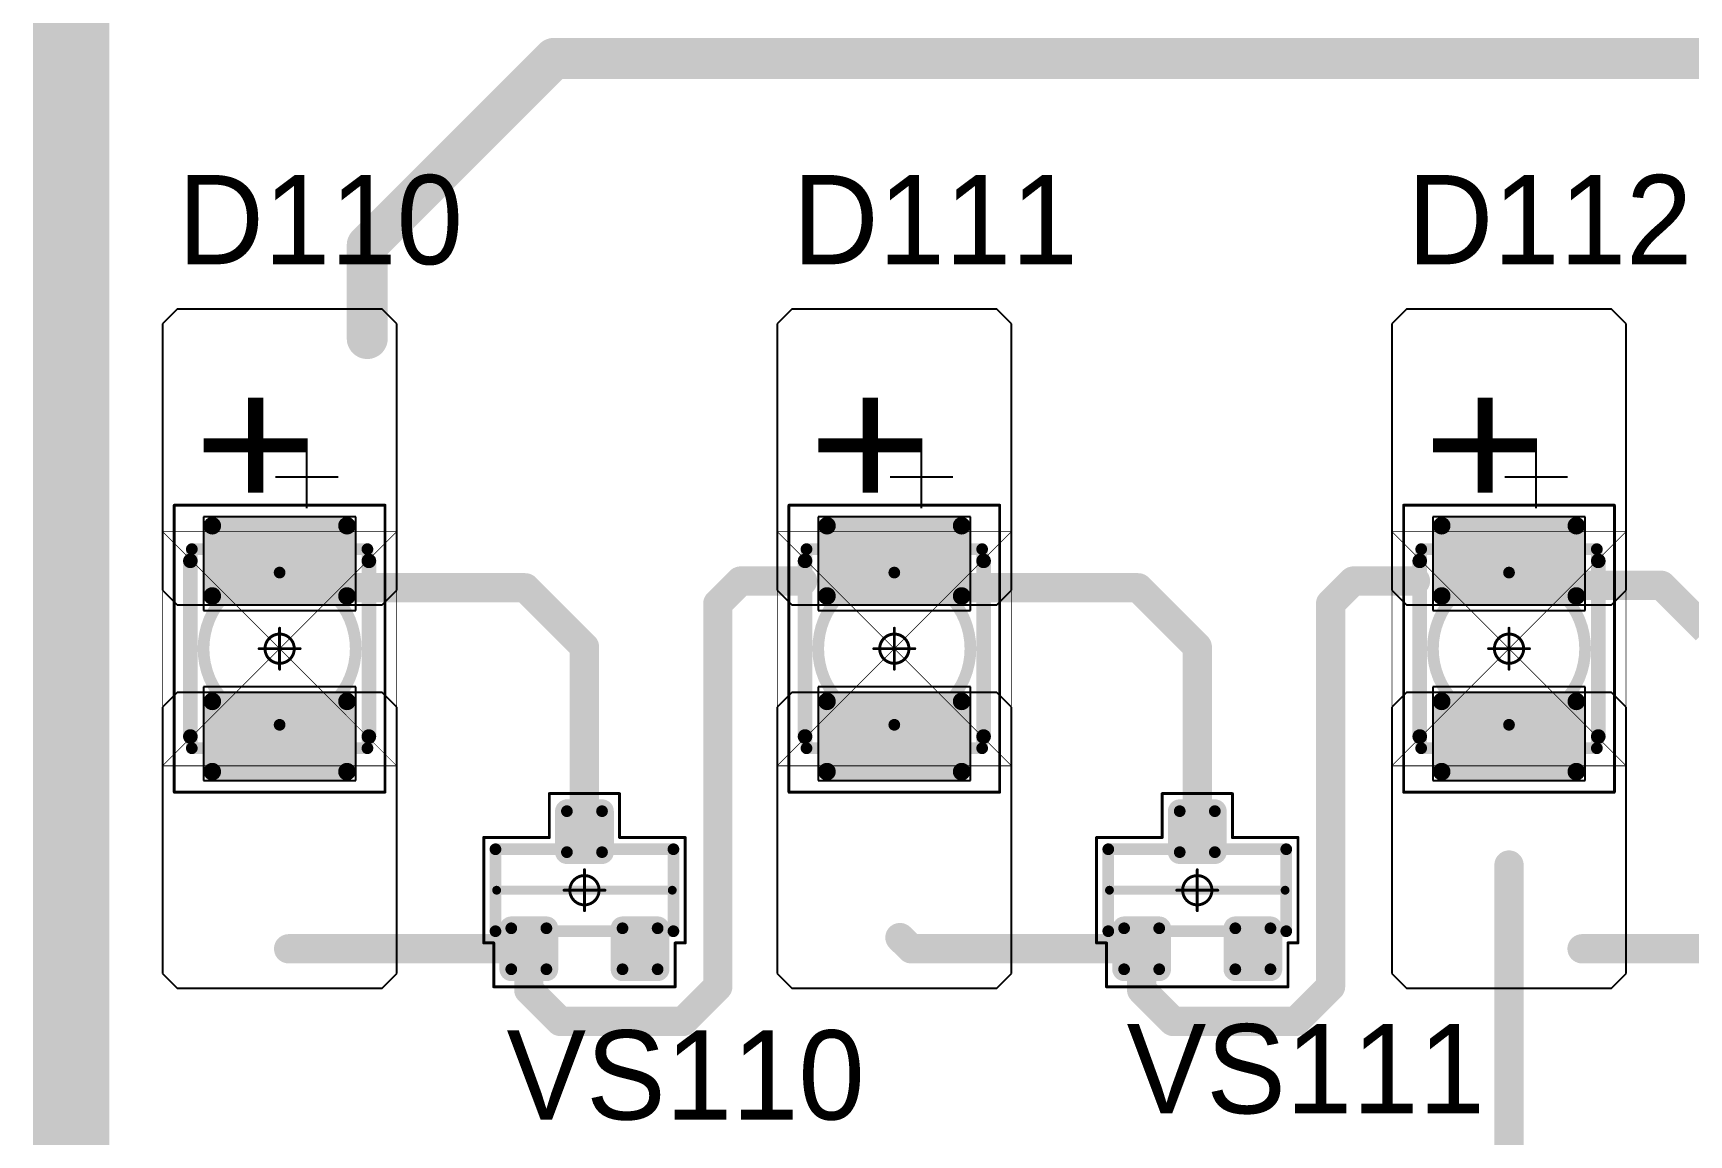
# Model space of a CAD drawing. Header units: millimetres. Extents: x 0 to 1769, y 431 to 1001.
# Drawn here: x 1583.73 to 1612.01, y 522.72 to 541.54 of the extents above; entities that cross this region are included whole.
import ezdxf

# ---------------------------------------------------------------- set-up
doc = ezdxf.new("R2010")
doc.units = ezdxf.units.MM
for name, color, linetype in [('Mechanical13', 56, 'Continuous'), ('Mechanical15', 56, 'Continuous'), ('Mechanical9', 56, 'Continuous'), ('TopLayer', 1, 'Continuous'), ('TopOverlay', 2, 'Continuous'), ('TopPaste', 8, 'Continuous'), ('TopSolder', 216, 'Continuous')]:
    doc.layers.add(name, color=color, linetype=linetype)

# ---------------------------------------------------------------- blocks, each defined once
blk = doc.blocks.new('SOT23_28')
at = {"layer": 'Mechanical13', "const_width": 0.2}
for points in [[(-0.7, 1.52), (-0.7, -1.52)], [(-0.7, 1.52), (0.7, 1.52)], [(0.7, 1.52), (0.7, -1.52)], [(-0.7, -1.52), (0.7, -1.52)]]:
    blk.add_lwpolyline(points, dxfattribs=at)
at = {"layer": 'Mechanical13', "const_width": 0.1}
for points in [[(-0.75, 1.52, 1), (-0.65, 1.52, 1)], [(-0.75, 1.52, 1), (-0.65, 1.52, 1)], [(0.65, 1.52, 1), (0.75, 1.52, 1)], [(0.65, 1.52, 1), (0.75, 1.52, 1)], [(-0.75, -1.52, 1), (-0.65, -1.52, 1)], [(-0.75, -1.52, 1), (-0.65, -1.52, 1)], [(0.65, -1.52, 1), (0.75, -1.52, 1)], [(0.65, -1.52, 1), (0.75, -1.52, 1)]]:
    blk.add_lwpolyline(points, format="xyb", close=True, dxfattribs=at)
at = {"layer": 'Mechanical15', "const_width": 0.05}
for points in [[(-0.9, 1.72), (0.9, 1.72)], [(-0.9, 1.72), (-0.9, 1.55)], [(0.9, 1.72), (0.9, 0.6)], [(-1.65, 1.55), (-0.9, 1.55)], [(-1.65, 1.55), (-1.65, -1.55)], [(0.9, 0.6), (1.65, 0.6)], [(1.65, 0.6), (1.65, -0.6)], [(0, 0.35), (0, -0.35)], [(-0.35, 0), (0.35, 0)], [(0.9, -0.6), (0.9, -1.72)], [(0.9, -0.6), (1.65, -0.6)], [(-1.65, -1.55), (-0.9, -1.55)], [(-0.9, -1.55), (-0.9, -1.72)], [(-0.9, -1.72), (0.9, -1.72)]]:
    blk.add_lwpolyline(points, dxfattribs=at)
at = {"layer": 'Mechanical15'}
for points, const_width in [([(-0.913, 1.72, 1), (-0.888, 1.72, 1)], 0.025), ([(-0.913, 1.72, 1), (-0.888, 1.72, 1)], 0.025), ([(0.888, 1.72, 1), (0.913, 1.72, 1)], 0.025), ([(0.888, 1.72, 1), (0.913, 1.72, 1)], 0.025), ([(-1.662, 1.55, 1), (-1.637, 1.55, 1)], 0.025), ([(-1.662, 1.55, 1), (-1.637, 1.55, 1)], 0.025), ([(-0.913, 1.55, 1), (-0.888, 1.55, 1)], 0.025), ([(-0.913, 1.55, 1), (-0.888, 1.55, 1)], 0.025), ([(0.888, 0.6, 1), (0.913, 0.6, 1)], 0.025), ([(0.888, 0.6, 1), (0.913, 0.6, 1)], 0.025), ([(1.637, 0.6, 1), (1.662, 0.6, 1)], 0.025), ([(1.637, 0.6, 1), (1.662, 0.6, 1)], 0.025), ([(-0.012, 0.35, 1), (0.012, 0.35, 1)], 0.025), ([(-0.362, 0, 1), (-0.337, 0, 1)], 0.025), ([(0.25, 0, 1), (-0.25, 0, 1)], 0.05), ([(-0.262, 0, 1), (-0.238, 0, 1)], 0.025), ([(0.238, 0, 1), (0.262, 0, 1)], 0.025), ([(0.337, 0, 1), (0.362, 0, 1)], 0.025), ([(-0.012, -0.35, 1), (0.012, -0.35, 1)], 0.025), ([(0.888, -0.6, 1), (0.913, -0.6, 1)], 0.025), ([(0.888, -0.6, 1), (0.913, -0.6, 1)], 0.025), ([(1.637, -0.6, 1), (1.662, -0.6, 1)], 0.025), ([(1.637, -0.6, 1), (1.662, -0.6, 1)], 0.025), ([(-1.662, -1.55, 1), (-1.637, -1.55, 1)], 0.025), ([(-1.662, -1.55, 1), (-1.637, -1.55, 1)], 0.025), ([(-0.913, -1.55, 1), (-0.888, -1.55, 1)], 0.025), ([(-0.913, -1.55, 1), (-0.888, -1.55, 1)], 0.025), ([(-0.913, -1.72, 1), (-0.888, -1.72, 1)], 0.025), ([(-0.913, -1.72, 1), (-0.888, -1.72, 1)], 0.025), ([(0.888, -1.72, 1), (0.913, -1.72, 1)], 0.025), ([(0.888, -1.72, 1), (0.913, -1.72, 1)], 0.025)]:
    blk.add_lwpolyline(points, format="xyb", close=True, dxfattribs=dict(at, const_width=const_width))
at = {"layer": 'TopLayer', "const_width": 0.1}
for points in [[(-1.4, 1.25, 1), (-1.3, 1.25, 1)], [(-0.7, 1.25, 1), (-0.6, 1.25, 1)], [(-1.4, 0.65, 1), (-1.3, 0.65, 1)], [(-0.7, 0.65, 1), (-0.6, 0.65, 1)], [(0.6, 0.3, 1), (0.7, 0.3, 1)], [(1.3, 0.3, 1), (1.4, 0.3, 1)], [(0.6, -0.3, 1), (0.7, -0.3, 1)], [(1.3, -0.3, 1), (1.4, -0.3, 1)], [(-1.4, -0.65, 1), (-1.3, -0.65, 1)], [(-0.7, -0.65, 1), (-0.6, -0.65, 1)], [(-1.4, -1.25, 1), (-1.3, -1.25, 1)], [(-0.7, -1.25, 1), (-0.6, -1.25, 1)]]:
    blk.add_lwpolyline(points, format="xyb", close=True, dxfattribs=at)
at = {"layer": 'TopLayer'}
for points in [[(-1.45, 1.25), (-1.45, 0.65), (-0.55, 1.25), (-0.55, 0.65)], [(-1.35, 1.35), (-1.35, 0.55), (-0.65, 1.35), (-0.65, 0.55)], [(0.55, 0.3), (0.55, -0.3), (1.45, 0.3), (1.45, -0.3)], [(0.65, 0.4), (0.65, -0.4), (1.35, 0.4), (1.35, -0.4)], [(-1.35, -0.55), (-1.35, -1.35), (-0.65, -0.55), (-0.65, -1.35)], [(-1.45, -0.65), (-1.45, -1.25), (-0.55, -0.65), (-0.55, -1.25)]]:
    blk.add_solid(points, dxfattribs=at)
at = {"layer": 'TopOverlay', "const_width": 0.15}
blk.add_lwpolyline([(0, 1.5), (0, -1.5)], dxfattribs=at)
at = {"layer": 'TopOverlay', "const_width": 0.075}
for points in [[(-0.038, 1.5, 1), (0.038, 1.5, 1)], [(-0.038, -1.5, 1), (0.038, -1.5, 1)]]:
    blk.add_lwpolyline(points, format="xyb", close=True, dxfattribs=at)
at = {"layer": 'TopPaste', "const_width": 0.075}
for points in [[(-1.387, 1.25, 1), (-1.313, 1.25, 1)], [(-0.687, 1.25, 1), (-0.613, 1.25, 1)], [(-1.387, 0.65, 1), (-1.313, 0.65, 1)], [(-0.687, 0.65, 1), (-0.613, 0.65, 1)], [(0.613, 0.3, 1), (0.687, 0.3, 1)], [(1.313, 0.3, 1), (1.387, 0.3, 1)], [(0.613, -0.3, 1), (0.687, -0.3, 1)], [(1.313, -0.3, 1), (1.387, -0.3, 1)], [(-1.387, -0.65, 1), (-1.313, -0.65, 1)], [(-0.687, -0.65, 1), (-0.613, -0.65, 1)], [(-1.387, -1.25, 1), (-1.313, -1.25, 1)], [(-0.687, -1.25, 1), (-0.613, -1.25, 1)]]:
    blk.add_lwpolyline(points, format="xyb", close=True, dxfattribs=at)
at = {"layer": 'TopPaste'}
for points in [[(-1.425, 1.25), (-1.425, 0.65), (-0.575, 1.25), (-0.575, 0.65)], [(-1.35, 1.325), (-1.35, 0.575), (-0.65, 1.325), (-0.65, 0.575)], [(0.575, 0.3), (0.575, -0.3), (1.425, 0.3), (1.425, -0.3)], [(0.65, 0.375), (0.65, -0.375), (1.35, 0.375), (1.35, -0.375)], [(-1.425, -0.65), (-1.425, -1.25), (-0.575, -0.65), (-0.575, -1.25)], [(-1.35, -0.575), (-1.35, -1.325), (-0.65, -0.575), (-0.65, -1.325)]]:
    blk.add_solid(points, dxfattribs=at)
at = {"layer": 'TopSolder', "const_width": 0.202}
for points in [[(-1.451, 1.25, 1), (-1.249, 1.25, 1)], [(-0.751, 1.25, 1), (-0.549, 1.25, 1)], [(-1.451, 0.65, 1), (-1.249, 0.65, 1)], [(-0.751, 0.65, 1), (-0.549, 0.65, 1)], [(0.549, 0.3, 1), (0.751, 0.3, 1)], [(1.249, 0.3, 1), (1.451, 0.3, 1)], [(0.549, -0.3, 1), (0.751, -0.3, 1)], [(1.249, -0.3, 1), (1.451, -0.3, 1)], [(-1.451, -0.65, 1), (-1.249, -0.65, 1)], [(-0.751, -0.65, 1), (-0.549, -0.65, 1)], [(-1.451, -1.25, 1), (-1.249, -1.25, 1)], [(-0.751, -1.25, 1), (-0.549, -1.25, 1)]]:
    blk.add_lwpolyline(points, format="xyb", close=True, dxfattribs=at)
at = {"layer": 'TopSolder'}
for points in [[(-1.35, 1.452), (-1.35, 0.448), (-0.65, 1.452), (-0.65, 0.448)], [(-1.552, 1.25), (-1.552, 0.65), (-0.448, 1.25), (-0.448, 0.65)], [(0.448, 0.3), (0.448, -0.3), (1.552, 0.3), (1.552, -0.3)], [(0.65, 0.502), (0.65, -0.502), (1.35, 0.502), (1.35, -0.502)], [(-1.35, -0.448), (-1.35, -1.452), (-0.65, -0.448), (-0.65, -1.452)], [(-1.552, -0.65), (-1.552, -1.25), (-0.448, -0.65), (-0.448, -1.25)]]:
    blk.add_solid(points, dxfattribs=at)
blk = doc.blocks.new('SOT23_29')
at = {"layer": 'Mechanical13', "const_width": 0.2}
for points in [[(-0.7, 1.52), (-0.7, -1.52)], [(-0.7, 1.52), (0.7, 1.52)], [(0.7, 1.52), (0.7, -1.52)], [(-0.7, -1.52), (0.7, -1.52)]]:
    blk.add_lwpolyline(points, dxfattribs=at)
at = {"layer": 'Mechanical13', "const_width": 0.1}
for points in [[(-0.75, 1.52, 1), (-0.65, 1.52, 1)], [(-0.75, 1.52, 1), (-0.65, 1.52, 1)], [(0.65, 1.52, 1), (0.75, 1.52, 1)], [(0.65, 1.52, 1), (0.75, 1.52, 1)], [(-0.75, -1.52, 1), (-0.65, -1.52, 1)], [(-0.75, -1.52, 1), (-0.65, -1.52, 1)], [(0.65, -1.52, 1), (0.75, -1.52, 1)], [(0.65, -1.52, 1), (0.75, -1.52, 1)]]:
    blk.add_lwpolyline(points, format="xyb", close=True, dxfattribs=at)
at = {"layer": 'Mechanical15', "const_width": 0.05}
for points in [[(-0.9, 1.72), (0.9, 1.72)], [(-0.9, 1.72), (-0.9, 1.55)], [(0.9, 1.72), (0.9, 0.6)], [(-1.65, 1.55), (-0.9, 1.55)], [(-1.65, 1.55), (-1.65, -1.55)], [(0.9, 0.6), (1.65, 0.6)], [(1.65, 0.6), (1.65, -0.6)], [(0, 0.35), (0, -0.35)], [(-0.35, 0), (0.35, 0)], [(0.9, -0.6), (0.9, -1.72)], [(0.9, -0.6), (1.65, -0.6)], [(-1.65, -1.55), (-0.9, -1.55)], [(-0.9, -1.55), (-0.9, -1.72)], [(-0.9, -1.72), (0.9, -1.72)]]:
    blk.add_lwpolyline(points, dxfattribs=at)
at = {"layer": 'Mechanical15'}
for points, const_width in [([(-0.913, 1.72, 1), (-0.888, 1.72, 1)], 0.025), ([(-0.913, 1.72, 1), (-0.888, 1.72, 1)], 0.025), ([(0.888, 1.72, 1), (0.913, 1.72, 1)], 0.025), ([(0.888, 1.72, 1), (0.913, 1.72, 1)], 0.025), ([(-1.662, 1.55, 1), (-1.637, 1.55, 1)], 0.025), ([(-1.662, 1.55, 1), (-1.637, 1.55, 1)], 0.025), ([(-0.913, 1.55, 1), (-0.888, 1.55, 1)], 0.025), ([(-0.913, 1.55, 1), (-0.888, 1.55, 1)], 0.025), ([(0.888, 0.6, 1), (0.913, 0.6, 1)], 0.025), ([(0.888, 0.6, 1), (0.913, 0.6, 1)], 0.025), ([(1.637, 0.6, 1), (1.662, 0.6, 1)], 0.025), ([(1.637, 0.6, 1), (1.662, 0.6, 1)], 0.025), ([(-0.012, 0.35, 1), (0.012, 0.35, 1)], 0.025), ([(-0.362, 0, 1), (-0.337, 0, 1)], 0.025), ([(0.25, 0, 1), (-0.25, 0, 1)], 0.05), ([(-0.262, 0, 1), (-0.238, 0, 1)], 0.025), ([(0.238, 0, 1), (0.262, 0, 1)], 0.025), ([(0.337, 0, 1), (0.362, 0, 1)], 0.025), ([(-0.012, -0.35, 1), (0.012, -0.35, 1)], 0.025), ([(0.888, -0.6, 1), (0.913, -0.6, 1)], 0.025), ([(0.888, -0.6, 1), (0.913, -0.6, 1)], 0.025), ([(1.637, -0.6, 1), (1.662, -0.6, 1)], 0.025), ([(1.637, -0.6, 1), (1.662, -0.6, 1)], 0.025), ([(-1.662, -1.55, 1), (-1.637, -1.55, 1)], 0.025), ([(-1.662, -1.55, 1), (-1.637, -1.55, 1)], 0.025), ([(-0.913, -1.55, 1), (-0.888, -1.55, 1)], 0.025), ([(-0.913, -1.55, 1), (-0.888, -1.55, 1)], 0.025), ([(-0.913, -1.72, 1), (-0.888, -1.72, 1)], 0.025), ([(-0.913, -1.72, 1), (-0.888, -1.72, 1)], 0.025), ([(0.888, -1.72, 1), (0.913, -1.72, 1)], 0.025), ([(0.888, -1.72, 1), (0.913, -1.72, 1)], 0.025)]:
    blk.add_lwpolyline(points, format="xyb", close=True, dxfattribs=dict(at, const_width=const_width))
at = {"layer": 'TopLayer', "const_width": 0.1}
for points in [[(-1.4, 1.25, 1), (-1.3, 1.25, 1)], [(-0.7, 1.25, 1), (-0.6, 1.25, 1)], [(-1.4, 0.65, 1), (-1.3, 0.65, 1)], [(-0.7, 0.65, 1), (-0.6, 0.65, 1)], [(0.6, 0.3, 1), (0.7, 0.3, 1)], [(1.3, 0.3, 1), (1.4, 0.3, 1)], [(0.6, -0.3, 1), (0.7, -0.3, 1)], [(1.3, -0.3, 1), (1.4, -0.3, 1)], [(-1.4, -0.65, 1), (-1.3, -0.65, 1)], [(-0.7, -0.65, 1), (-0.6, -0.65, 1)], [(-1.4, -1.25, 1), (-1.3, -1.25, 1)], [(-0.7, -1.25, 1), (-0.6, -1.25, 1)]]:
    blk.add_lwpolyline(points, format="xyb", close=True, dxfattribs=at)
at = {"layer": 'TopLayer'}
for points in [[(-1.45, 1.25), (-1.45, 0.65), (-0.55, 1.25), (-0.55, 0.65)], [(-1.35, 1.35), (-1.35, 0.55), (-0.65, 1.35), (-0.65, 0.55)], [(0.55, 0.3), (0.55, -0.3), (1.45, 0.3), (1.45, -0.3)], [(0.65, 0.4), (0.65, -0.4), (1.35, 0.4), (1.35, -0.4)], [(-1.35, -0.55), (-1.35, -1.35), (-0.65, -0.55), (-0.65, -1.35)], [(-1.45, -0.65), (-1.45, -1.25), (-0.55, -0.65), (-0.55, -1.25)]]:
    blk.add_solid(points, dxfattribs=at)
at = {"layer": 'TopOverlay', "const_width": 0.15}
blk.add_lwpolyline([(0, 1.5), (0, -1.5)], dxfattribs=at)
at = {"layer": 'TopOverlay', "const_width": 0.075}
for points in [[(-0.038, 1.5, 1), (0.038, 1.5, 1)], [(-0.038, -1.5, 1), (0.038, -1.5, 1)]]:
    blk.add_lwpolyline(points, format="xyb", close=True, dxfattribs=at)
at = {"layer": 'TopPaste', "const_width": 0.075}
for points in [[(-1.387, 1.25, 1), (-1.313, 1.25, 1)], [(-0.687, 1.25, 1), (-0.613, 1.25, 1)], [(-1.387, 0.65, 1), (-1.313, 0.65, 1)], [(-0.687, 0.65, 1), (-0.613, 0.65, 1)], [(0.613, 0.3, 1), (0.687, 0.3, 1)], [(1.313, 0.3, 1), (1.387, 0.3, 1)], [(0.613, -0.3, 1), (0.687, -0.3, 1)], [(1.313, -0.3, 1), (1.387, -0.3, 1)], [(-1.387, -0.65, 1), (-1.313, -0.65, 1)], [(-0.687, -0.65, 1), (-0.613, -0.65, 1)], [(-1.387, -1.25, 1), (-1.313, -1.25, 1)], [(-0.687, -1.25, 1), (-0.613, -1.25, 1)]]:
    blk.add_lwpolyline(points, format="xyb", close=True, dxfattribs=at)
at = {"layer": 'TopPaste'}
for points in [[(-1.425, 1.25), (-1.425, 0.65), (-0.575, 1.25), (-0.575, 0.65)], [(-1.35, 1.325), (-1.35, 0.575), (-0.65, 1.325), (-0.65, 0.575)], [(0.575, 0.3), (0.575, -0.3), (1.425, 0.3), (1.425, -0.3)], [(0.65, 0.375), (0.65, -0.375), (1.35, 0.375), (1.35, -0.375)], [(-1.425, -0.65), (-1.425, -1.25), (-0.575, -0.65), (-0.575, -1.25)], [(-1.35, -0.575), (-1.35, -1.325), (-0.65, -0.575), (-0.65, -1.325)]]:
    blk.add_solid(points, dxfattribs=at)
at = {"layer": 'TopSolder', "const_width": 0.202}
for points in [[(-1.451, 1.25, 1), (-1.249, 1.25, 1)], [(-0.751, 1.25, 1), (-0.549, 1.25, 1)], [(-1.451, 0.65, 1), (-1.249, 0.65, 1)], [(-0.751, 0.65, 1), (-0.549, 0.65, 1)], [(0.549, 0.3, 1), (0.751, 0.3, 1)], [(1.249, 0.3, 1), (1.451, 0.3, 1)], [(0.549, -0.3, 1), (0.751, -0.3, 1)], [(1.249, -0.3, 1), (1.451, -0.3, 1)], [(-1.451, -0.65, 1), (-1.249, -0.65, 1)], [(-0.751, -0.65, 1), (-0.549, -0.65, 1)], [(-1.451, -1.25, 1), (-1.249, -1.25, 1)], [(-0.751, -1.25, 1), (-0.549, -1.25, 1)]]:
    blk.add_lwpolyline(points, format="xyb", close=True, dxfattribs=at)
at = {"layer": 'TopSolder'}
for points in [[(-1.35, 1.452), (-1.35, 0.448), (-0.65, 1.452), (-0.65, 0.448)], [(-1.552, 1.25), (-1.552, 0.65), (-0.448, 1.25), (-0.448, 0.65)], [(0.448, 0.3), (0.448, -0.3), (1.552, 0.3), (1.552, -0.3)], [(0.65, 0.502), (0.65, -0.502), (1.35, 0.502), (1.35, -0.502)], [(-1.35, -0.448), (-1.35, -1.452), (-0.65, -0.448), (-0.65, -1.452)], [(-1.552, -0.65), (-1.552, -1.25), (-0.448, -0.65), (-0.448, -1.25)]]:
    blk.add_solid(points, dxfattribs=at)
blk = doc.blocks.new('T66G_215')
at = {"layer": 'Mechanical13'}
for p, q in [((2.936, 0.071), (2.936, -1)), ((2.4, -0.464), (3.471, -0.464))]:
    blk.add_line(p, q, dxfattribs=at)
at = {"layer": 'Mechanical13', "const_width": 0.2}
for points in [[(-1.7, 1.5), (1.7, 1.5)], [(-1.7, 1.5), (-1.7, -1.5)], [(1.7, 1.5), (1.7, -1.5)], [(-1.7, -1.5), (1.7, -1.5)]]:
    blk.add_lwpolyline(points, dxfattribs=at)
at = {"layer": 'Mechanical13'}
for points, const_width in [([(-1.75, 1.5, 1), (-1.65, 1.5, 1)], 0.1), ([(-1.75, 1.5, 1), (-1.65, 1.5, 1)], 0.1), ([(1.65, 1.5, 1), (1.75, 1.5, 1)], 0.1), ([(1.65, 1.5, 1), (1.75, 1.5, 1)], 0.1), ([(1.3, 0, 1), (-1.3, 0, 1)], 0.2), ([(-1.35, 0, 1), (-1.25, 0, 1)], 0.1), ([(1.25, 0, 1), (1.35, 0, 1)], 0.1), ([(-1.75, -1.5, 1), (-1.65, -1.5, 1)], 0.1), ([(-1.75, -1.5, 1), (-1.65, -1.5, 1)], 0.1), ([(1.65, -1.5, 1), (1.75, -1.5, 1)], 0.1), ([(1.65, -1.5, 1), (1.75, -1.5, 1)], 0.1)]:
    blk.add_lwpolyline(points, format="xyb", close=True, dxfattribs=dict(at, const_width=const_width))
at = {"layer": 'Mechanical15', "const_width": 0.05}
for points in [[(-2.45, 1.8), (-2.45, -1.8)], [(-2.45, 1.8), (2.45, 1.8)], [(2.45, 1.8), (2.45, -1.8)], [(0, 0.35), (0, -0.35)], [(-0.35, 0), (0.35, 0)], [(-2.45, -1.8), (2.45, -1.8)]]:
    blk.add_lwpolyline(points, dxfattribs=at)
at = {"layer": 'Mechanical15'}
for points, const_width in [([(-2.462, 1.8, 1), (-2.438, 1.8, 1)], 0.025), ([(-2.462, 1.8, 1), (-2.438, 1.8, 1)], 0.025), ([(2.438, 1.8, 1), (2.462, 1.8, 1)], 0.025), ([(2.438, 1.8, 1), (2.462, 1.8, 1)], 0.025), ([(-0.012, 0.35, 1), (0.012, 0.35, 1)], 0.025), ([(-0.362, 0, 1), (-0.337, 0, 1)], 0.025), ([(0.25, 0, 1), (-0.25, 0, 1)], 0.05), ([(-0.262, 0, 1), (-0.238, 0, 1)], 0.025), ([(0.238, 0, 1), (0.262, 0, 1)], 0.025), ([(0.337, 0, 1), (0.362, 0, 1)], 0.025), ([(-0.012, -0.35, 1), (0.012, -0.35, 1)], 0.025), ([(-2.462, -1.8, 1), (-2.438, -1.8, 1)], 0.025), ([(-2.462, -1.8, 1), (-2.438, -1.8, 1)], 0.025), ([(2.438, -1.8, 1), (2.462, -1.8, 1)], 0.025), ([(2.438, -1.8, 1), (2.462, -1.8, 1)], 0.025)]:
    blk.add_lwpolyline(points, format="xyb", close=True, dxfattribs=dict(at, const_width=const_width))
at = {"layer": 'TopLayer'}
for p, q in [((-5.55, 2), (-5.8, 1.75)), ((-1, 2), (-5.55, 2)), ((-0.75, 1.75), (-1, 2)), ((1, 2), (0.75, 1.75)), ((5.55, 2), (1, 2)), ((5.8, 1.75), (5.55, 2)), ((-5.8, 1.75), (-5.8, -1.75)), ((-0.75, -1.75), (-0.75, 1.75)), ((0.75, 1.75), (0.75, -1.75)), ((5.8, -1.75), (5.8, 1.75)), ((-5.8, -1.75), (-5.55, -2)), ((-1, -2), (-0.75, -1.75)), ((0.75, -1.75), (1, -2)), ((5.55, -2), (5.8, -1.75)), ((-5.55, -2), (-1, -2)), ((1, -2), (5.55, -2))]:
    blk.add_line(p, q, dxfattribs=at)
at = {"layer": 'TopLayer', "const_width": 0.15}
for points in [[(-2.175, 1.15, 1), (-2.025, 1.15, 1)], [(-0.975, 1.15, 1), (-0.825, 1.15, 1)], [(0.825, 1.15, 1), (0.975, 1.15, 1)], [(2.025, 1.15, 1), (2.175, 1.15, 1)], [(-2.175, -1.15, 1), (-2.025, -1.15, 1)], [(-0.975, -1.15, 1), (-0.825, -1.15, 1)], [(0.825, -1.15, 1), (0.975, -1.15, 1)], [(2.025, -1.15, 1), (2.175, -1.15, 1)]]:
    blk.add_lwpolyline(points, format="xyb", close=True, dxfattribs=at)
at = {"layer": 'TopLayer'}
for points in [[(-0.75, 1.15), (-2.25, 1.15), (-0.75, -1.15), (-2.25, -1.15)], [(-0.9, 1.3), (-2.1, 1.3), (-0.9, -1.3), (-2.1, -1.3)], [(2.25, 1.15), (0.75, 1.15), (2.25, -1.15), (0.75, -1.15)], [(2.1, 1.3), (0.9, 1.3), (2.1, -1.3), (0.9, -1.3)]]:
    blk.add_solid(points, dxfattribs=at)
at = {"layer": 'TopOverlay', "const_width": 0.25}
for points in [[(-1.5, 1.525), (1.5, 1.525)], [(-1.5, -1.525), (1.5, -1.525)]]:
    blk.add_lwpolyline(points, dxfattribs=at)
at = {"layer": 'TopOverlay', "const_width": 0.125}
for points in [[(-1.562, 1.525, 1), (-1.438, 1.525, 1)], [(1.438, 1.525, 1), (1.562, 1.525, 1)], [(-1.562, -1.525, 1), (-1.438, -1.525, 1)], [(1.438, -1.525, 1), (1.562, -1.525, 1)]]:
    blk.add_lwpolyline(points, format="xyb", close=True, dxfattribs=at)
at = {"layer": 'TopPaste', "const_width": 0.125}
for points in [[(-2.163, 1.15, 1), (-2.038, 1.15, 1)], [(-0.963, 1.15, 1), (-0.838, 1.15, 1)], [(0.838, 1.15, 1), (0.963, 1.15, 1)], [(2.038, 1.15, 1), (2.163, 1.15, 1)], [(-2.163, -1.15, 1), (-2.038, -1.15, 1)], [(-0.963, -1.15, 1), (-0.838, -1.15, 1)], [(0.838, -1.15, 1), (0.963, -1.15, 1)], [(2.038, -1.15, 1), (2.163, -1.15, 1)]]:
    blk.add_lwpolyline(points, format="xyb", close=True, dxfattribs=at)
at = {"layer": 'TopPaste'}
for points in [[(-0.775, 1.15), (-2.225, 1.15), (-0.775, -1.15), (-2.225, -1.15)], [(-0.9, 1.275), (-2.1, 1.275), (-0.9, -1.275), (-2.1, -1.275)], [(2.225, 1.15), (0.775, 1.15), (2.225, -1.15), (0.775, -1.15)], [(2.1, 1.275), (0.9, 1.275), (2.1, -1.275), (0.9, -1.275)]]:
    blk.add_solid(points, dxfattribs=at)
at = {"layer": 'TopSolder'}
for p, q in [((-2.25, 1.3), (-2.25, -1.3)), ((-0.65, 1.3), (-2.25, 1.3)), ((-0.65, -1.3), (-0.65, 1.3)), ((0.65, 1.3), (0.65, -1.3)), ((2.25, 1.3), (0.65, 1.3)), ((2.25, -1.3), (2.25, 1.3)), ((-2.25, -1.3), (-0.65, -1.3)), ((0.65, -1.3), (2.25, -1.3))]:
    blk.add_line(p, q, dxfattribs=at)
at = {"layer": 'TopOverlay'}
blk.add_text('+', height=2.5, dxfattribs=at).set_placement((2.5, -0.8))
blk = doc.blocks.new('T66G_216')
at = {"layer": 'Mechanical13'}
for p, q in [((2.936, 0.071), (2.936, -1)), ((2.4, -0.464), (3.471, -0.464))]:
    blk.add_line(p, q, dxfattribs=at)
at = {"layer": 'Mechanical13', "const_width": 0.2}
for points in [[(-1.7, 1.5), (1.7, 1.5)], [(-1.7, 1.5), (-1.7, -1.5)], [(1.7, 1.5), (1.7, -1.5)], [(-1.7, -1.5), (1.7, -1.5)]]:
    blk.add_lwpolyline(points, dxfattribs=at)
at = {"layer": 'Mechanical13'}
for points, const_width in [([(-1.75, 1.5, 1), (-1.65, 1.5, 1)], 0.1), ([(-1.75, 1.5, 1), (-1.65, 1.5, 1)], 0.1), ([(1.65, 1.5, 1), (1.75, 1.5, 1)], 0.1), ([(1.65, 1.5, 1), (1.75, 1.5, 1)], 0.1), ([(1.3, 0, 1), (-1.3, 0, 1)], 0.2), ([(-1.35, 0, 1), (-1.25, 0, 1)], 0.1), ([(1.25, 0, 1), (1.35, 0, 1)], 0.1), ([(-1.75, -1.5, 1), (-1.65, -1.5, 1)], 0.1), ([(-1.75, -1.5, 1), (-1.65, -1.5, 1)], 0.1), ([(1.65, -1.5, 1), (1.75, -1.5, 1)], 0.1), ([(1.65, -1.5, 1), (1.75, -1.5, 1)], 0.1)]:
    blk.add_lwpolyline(points, format="xyb", close=True, dxfattribs=dict(at, const_width=const_width))
at = {"layer": 'Mechanical15', "const_width": 0.05}
for points in [[(-2.45, 1.8), (-2.45, -1.8)], [(-2.45, 1.8), (2.45, 1.8)], [(2.45, 1.8), (2.45, -1.8)], [(0, 0.35), (0, -0.35)], [(-0.35, 0), (0.35, 0)], [(-2.45, -1.8), (2.45, -1.8)]]:
    blk.add_lwpolyline(points, dxfattribs=at)
at = {"layer": 'Mechanical15'}
for points, const_width in [([(-2.462, 1.8, 1), (-2.438, 1.8, 1)], 0.025), ([(-2.462, 1.8, 1), (-2.438, 1.8, 1)], 0.025), ([(2.438, 1.8, 1), (2.462, 1.8, 1)], 0.025), ([(2.438, 1.8, 1), (2.462, 1.8, 1)], 0.025), ([(-0.012, 0.35, 1), (0.012, 0.35, 1)], 0.025), ([(-0.362, 0, 1), (-0.337, 0, 1)], 0.025), ([(0.25, 0, 1), (-0.25, 0, 1)], 0.05), ([(-0.262, 0, 1), (-0.238, 0, 1)], 0.025), ([(0.238, 0, 1), (0.262, 0, 1)], 0.025), ([(0.337, 0, 1), (0.362, 0, 1)], 0.025), ([(-0.012, -0.35, 1), (0.012, -0.35, 1)], 0.025), ([(-2.462, -1.8, 1), (-2.438, -1.8, 1)], 0.025), ([(-2.462, -1.8, 1), (-2.438, -1.8, 1)], 0.025), ([(2.438, -1.8, 1), (2.462, -1.8, 1)], 0.025), ([(2.438, -1.8, 1), (2.462, -1.8, 1)], 0.025)]:
    blk.add_lwpolyline(points, format="xyb", close=True, dxfattribs=dict(at, const_width=const_width))
at = {"layer": 'TopLayer'}
for p, q in [((-5.55, 2), (-5.8, 1.75)), ((-1, 2), (-5.55, 2)), ((-0.75, 1.75), (-1, 2)), ((1, 2), (0.75, 1.75)), ((5.55, 2), (1, 2)), ((5.8, 1.75), (5.55, 2)), ((-5.8, 1.75), (-5.8, -1.75)), ((-0.75, -1.75), (-0.75, 1.75)), ((0.75, 1.75), (0.75, -1.75)), ((5.8, -1.75), (5.8, 1.75)), ((-5.8, -1.75), (-5.55, -2)), ((-1, -2), (-0.75, -1.75)), ((0.75, -1.75), (1, -2)), ((5.55, -2), (5.8, -1.75)), ((-5.55, -2), (-1, -2)), ((1, -2), (5.55, -2))]:
    blk.add_line(p, q, dxfattribs=at)
at = {"layer": 'TopLayer', "const_width": 0.15}
for points in [[(-2.175, 1.15, 1), (-2.025, 1.15, 1)], [(-0.975, 1.15, 1), (-0.825, 1.15, 1)], [(0.825, 1.15, 1), (0.975, 1.15, 1)], [(2.025, 1.15, 1), (2.175, 1.15, 1)], [(-2.175, -1.15, 1), (-2.025, -1.15, 1)], [(-0.975, -1.15, 1), (-0.825, -1.15, 1)], [(0.825, -1.15, 1), (0.975, -1.15, 1)], [(2.025, -1.15, 1), (2.175, -1.15, 1)]]:
    blk.add_lwpolyline(points, format="xyb", close=True, dxfattribs=at)
at = {"layer": 'TopLayer'}
for points in [[(-0.75, 1.15), (-2.25, 1.15), (-0.75, -1.15), (-2.25, -1.15)], [(-0.9, 1.3), (-2.1, 1.3), (-0.9, -1.3), (-2.1, -1.3)], [(2.25, 1.15), (0.75, 1.15), (2.25, -1.15), (0.75, -1.15)], [(2.1, 1.3), (0.9, 1.3), (2.1, -1.3), (0.9, -1.3)]]:
    blk.add_solid(points, dxfattribs=at)
at = {"layer": 'TopOverlay', "const_width": 0.25}
for points in [[(-1.5, 1.525), (1.5, 1.525)], [(-1.5, -1.525), (1.5, -1.525)]]:
    blk.add_lwpolyline(points, dxfattribs=at)
at = {"layer": 'TopOverlay', "const_width": 0.125}
for points in [[(-1.562, 1.525, 1), (-1.438, 1.525, 1)], [(1.438, 1.525, 1), (1.562, 1.525, 1)], [(-1.562, -1.525, 1), (-1.438, -1.525, 1)], [(1.438, -1.525, 1), (1.562, -1.525, 1)]]:
    blk.add_lwpolyline(points, format="xyb", close=True, dxfattribs=at)
at = {"layer": 'TopPaste', "const_width": 0.125}
for points in [[(-2.163, 1.15, 1), (-2.038, 1.15, 1)], [(-0.963, 1.15, 1), (-0.838, 1.15, 1)], [(0.838, 1.15, 1), (0.963, 1.15, 1)], [(2.038, 1.15, 1), (2.163, 1.15, 1)], [(-2.163, -1.15, 1), (-2.038, -1.15, 1)], [(-0.963, -1.15, 1), (-0.838, -1.15, 1)], [(0.838, -1.15, 1), (0.963, -1.15, 1)], [(2.038, -1.15, 1), (2.163, -1.15, 1)]]:
    blk.add_lwpolyline(points, format="xyb", close=True, dxfattribs=at)
at = {"layer": 'TopPaste'}
for points in [[(-0.775, 1.15), (-2.225, 1.15), (-0.775, -1.15), (-2.225, -1.15)], [(-0.9, 1.275), (-2.1, 1.275), (-0.9, -1.275), (-2.1, -1.275)], [(2.225, 1.15), (0.775, 1.15), (2.225, -1.15), (0.775, -1.15)], [(2.1, 1.275), (0.9, 1.275), (2.1, -1.275), (0.9, -1.275)]]:
    blk.add_solid(points, dxfattribs=at)
at = {"layer": 'TopSolder'}
for p, q in [((-2.25, 1.3), (-2.25, -1.3)), ((-0.65, 1.3), (-2.25, 1.3)), ((-0.65, -1.3), (-0.65, 1.3)), ((0.65, 1.3), (0.65, -1.3)), ((2.25, 1.3), (0.65, 1.3)), ((2.25, -1.3), (2.25, 1.3)), ((-2.25, -1.3), (-0.65, -1.3)), ((0.65, -1.3), (2.25, -1.3))]:
    blk.add_line(p, q, dxfattribs=at)
at = {"layer": 'TopOverlay'}
blk.add_text('+', height=2.5, dxfattribs=at).set_placement((2.5, -0.8))
blk = doc.blocks.new('T66G_217')
at = {"layer": 'Mechanical13'}
for p, q in [((2.936, 0.071), (2.936, -1)), ((2.4, -0.464), (3.471, -0.464))]:
    blk.add_line(p, q, dxfattribs=at)
at = {"layer": 'Mechanical13', "const_width": 0.2}
for points in [[(-1.7, 1.5), (1.7, 1.5)], [(-1.7, 1.5), (-1.7, -1.5)], [(1.7, 1.5), (1.7, -1.5)], [(-1.7, -1.5), (1.7, -1.5)]]:
    blk.add_lwpolyline(points, dxfattribs=at)
at = {"layer": 'Mechanical13'}
for points, const_width in [([(-1.75, 1.5, 1), (-1.65, 1.5, 1)], 0.1), ([(-1.75, 1.5, 1), (-1.65, 1.5, 1)], 0.1), ([(1.65, 1.5, 1), (1.75, 1.5, 1)], 0.1), ([(1.65, 1.5, 1), (1.75, 1.5, 1)], 0.1), ([(1.3, 0, 1), (-1.3, 0, 1)], 0.2), ([(-1.35, 0, 1), (-1.25, 0, 1)], 0.1), ([(1.25, 0, 1), (1.35, 0, 1)], 0.1), ([(-1.75, -1.5, 1), (-1.65, -1.5, 1)], 0.1), ([(-1.75, -1.5, 1), (-1.65, -1.5, 1)], 0.1), ([(1.65, -1.5, 1), (1.75, -1.5, 1)], 0.1), ([(1.65, -1.5, 1), (1.75, -1.5, 1)], 0.1)]:
    blk.add_lwpolyline(points, format="xyb", close=True, dxfattribs=dict(at, const_width=const_width))
at = {"layer": 'Mechanical15', "const_width": 0.05}
for points in [[(-2.45, 1.8), (-2.45, -1.8)], [(-2.45, 1.8), (2.45, 1.8)], [(2.45, 1.8), (2.45, -1.8)], [(0, 0.35), (0, -0.35)], [(-0.35, 0), (0.35, 0)], [(-2.45, -1.8), (2.45, -1.8)]]:
    blk.add_lwpolyline(points, dxfattribs=at)
at = {"layer": 'Mechanical15'}
for points, const_width in [([(-2.462, 1.8, 1), (-2.438, 1.8, 1)], 0.025), ([(-2.462, 1.8, 1), (-2.438, 1.8, 1)], 0.025), ([(2.438, 1.8, 1), (2.462, 1.8, 1)], 0.025), ([(2.438, 1.8, 1), (2.462, 1.8, 1)], 0.025), ([(-0.012, 0.35, 1), (0.012, 0.35, 1)], 0.025), ([(-0.362, 0, 1), (-0.337, 0, 1)], 0.025), ([(0.25, 0, 1), (-0.25, 0, 1)], 0.05), ([(-0.262, 0, 1), (-0.238, 0, 1)], 0.025), ([(0.238, 0, 1), (0.262, 0, 1)], 0.025), ([(0.337, 0, 1), (0.362, 0, 1)], 0.025), ([(-0.012, -0.35, 1), (0.012, -0.35, 1)], 0.025), ([(-2.462, -1.8, 1), (-2.438, -1.8, 1)], 0.025), ([(-2.462, -1.8, 1), (-2.438, -1.8, 1)], 0.025), ([(2.438, -1.8, 1), (2.462, -1.8, 1)], 0.025), ([(2.438, -1.8, 1), (2.462, -1.8, 1)], 0.025)]:
    blk.add_lwpolyline(points, format="xyb", close=True, dxfattribs=dict(at, const_width=const_width))
at = {"layer": 'TopLayer'}
for p, q in [((-5.55, 2), (-5.8, 1.75)), ((-1, 2), (-5.55, 2)), ((-0.75, 1.75), (-1, 2)), ((1, 2), (0.75, 1.75)), ((5.55, 2), (1, 2)), ((5.8, 1.75), (5.55, 2)), ((-5.8, 1.75), (-5.8, -1.75)), ((-0.75, -1.75), (-0.75, 1.75)), ((0.75, 1.75), (0.75, -1.75)), ((5.8, -1.75), (5.8, 1.75)), ((-5.8, -1.75), (-5.55, -2)), ((-1, -2), (-0.75, -1.75)), ((0.75, -1.75), (1, -2)), ((5.55, -2), (5.8, -1.75)), ((-5.55, -2), (-1, -2)), ((1, -2), (5.55, -2))]:
    blk.add_line(p, q, dxfattribs=at)
at = {"layer": 'TopLayer', "const_width": 0.15}
for points in [[(-2.175, 1.15, 1), (-2.025, 1.15, 1)], [(-0.975, 1.15, 1), (-0.825, 1.15, 1)], [(0.825, 1.15, 1), (0.975, 1.15, 1)], [(2.025, 1.15, 1), (2.175, 1.15, 1)], [(-2.175, -1.15, 1), (-2.025, -1.15, 1)], [(-0.975, -1.15, 1), (-0.825, -1.15, 1)], [(0.825, -1.15, 1), (0.975, -1.15, 1)], [(2.025, -1.15, 1), (2.175, -1.15, 1)]]:
    blk.add_lwpolyline(points, format="xyb", close=True, dxfattribs=at)
at = {"layer": 'TopLayer'}
for points in [[(-0.75, 1.15), (-2.25, 1.15), (-0.75, -1.15), (-2.25, -1.15)], [(-0.9, 1.3), (-2.1, 1.3), (-0.9, -1.3), (-2.1, -1.3)], [(2.25, 1.15), (0.75, 1.15), (2.25, -1.15), (0.75, -1.15)], [(2.1, 1.3), (0.9, 1.3), (2.1, -1.3), (0.9, -1.3)]]:
    blk.add_solid(points, dxfattribs=at)
at = {"layer": 'TopOverlay', "const_width": 0.25}
for points in [[(-1.5, 1.525), (1.5, 1.525)], [(-1.5, -1.525), (1.5, -1.525)]]:
    blk.add_lwpolyline(points, dxfattribs=at)
at = {"layer": 'TopOverlay', "const_width": 0.125}
for points in [[(-1.562, 1.525, 1), (-1.438, 1.525, 1)], [(1.438, 1.525, 1), (1.562, 1.525, 1)], [(-1.562, -1.525, 1), (-1.438, -1.525, 1)], [(1.438, -1.525, 1), (1.562, -1.525, 1)]]:
    blk.add_lwpolyline(points, format="xyb", close=True, dxfattribs=at)
at = {"layer": 'TopPaste', "const_width": 0.125}
for points in [[(-2.163, 1.15, 1), (-2.038, 1.15, 1)], [(-0.963, 1.15, 1), (-0.838, 1.15, 1)], [(0.838, 1.15, 1), (0.963, 1.15, 1)], [(2.038, 1.15, 1), (2.163, 1.15, 1)], [(-2.163, -1.15, 1), (-2.038, -1.15, 1)], [(-0.963, -1.15, 1), (-0.838, -1.15, 1)], [(0.838, -1.15, 1), (0.963, -1.15, 1)], [(2.038, -1.15, 1), (2.163, -1.15, 1)]]:
    blk.add_lwpolyline(points, format="xyb", close=True, dxfattribs=at)
at = {"layer": 'TopPaste'}
for points in [[(-0.775, 1.15), (-2.225, 1.15), (-0.775, -1.15), (-2.225, -1.15)], [(-0.9, 1.275), (-2.1, 1.275), (-0.9, -1.275), (-2.1, -1.275)], [(2.225, 1.15), (0.775, 1.15), (2.225, -1.15), (0.775, -1.15)], [(2.1, 1.275), (0.9, 1.275), (2.1, -1.275), (0.9, -1.275)]]:
    blk.add_solid(points, dxfattribs=at)
at = {"layer": 'TopSolder'}
for p, q in [((-2.25, 1.3), (-2.25, -1.3)), ((-0.65, 1.3), (-2.25, 1.3)), ((-0.65, -1.3), (-0.65, 1.3)), ((0.65, 1.3), (0.65, -1.3)), ((2.25, 1.3), (0.65, 1.3)), ((2.25, -1.3), (2.25, 1.3)), ((-2.25, -1.3), (-0.65, -1.3)), ((0.65, -1.3), (2.25, -1.3))]:
    blk.add_line(p, q, dxfattribs=at)
at = {"layer": 'TopOverlay'}
blk.add_text('+', height=2.5, dxfattribs=at).set_placement((2.5, -0.8))

msp = doc.modelspace()

# ---------------------------------------------------------------- linework, layer by layer
at = {"layer": 'Mechanical9'}
for points, const_width in [([(1585.94, 529.028), (1585.94, 533.028)], 0.0127), ([(1585.94, 533.028), (1589.94, 533.028)], 0.0127), ([(1585.94, 533.028), (1589.94, 529.028)], 0.01), ([(1585.94, 529.028), (1589.94, 533.028)], 0.01), ([(1589.94, 529.028), (1589.94, 533.028)], 0.0127), ([(1596.44, 529.028), (1596.44, 533.028)], 0.0127), ([(1596.44, 533.028), (1600.44, 533.028)], 0.0127), ([(1596.44, 533.028), (1600.44, 529.028)], 0.01), ([(1596.44, 529.028), (1600.44, 533.028)], 0.01), ([(1600.44, 529.028), (1600.44, 533.028)], 0.0127), ([(1606.94, 529.028), (1606.94, 533.028)], 0.0127), ([(1606.94, 533.028), (1610.94, 533.028)], 0.0127), ([(1606.94, 533.028), (1610.94, 529.028)], 0.01), ([(1606.94, 529.028), (1610.94, 533.028)], 0.01), ([(1610.94, 529.028), (1610.94, 533.028)], 0.0127), ([(1585.94, 529.028), (1589.94, 529.028)], 0.0127), ([(1596.44, 529.028), (1600.44, 529.028)], 0.0127), ([(1606.94, 529.028), (1610.94, 529.028)], 0.0127)]:
    msp.add_lwpolyline(points, dxfattribs=dict(at, const_width=const_width))
for points, const_width in [([(1585.937, 533.028, 1), (1585.943, 533.028, 1)], 0.00635), ([(1585.937, 533.028, 1), (1585.943, 533.028, 1)], 0.00635), ([(1585.937, 533.028, 1), (1585.942, 533.028, 1)], 0.005), ([(1589.937, 533.028, 1), (1589.943, 533.028, 1)], 0.00635), ([(1589.937, 533.028, 1), (1589.943, 533.028, 1)], 0.00635), ([(1589.937, 533.028, 1), (1589.942, 533.028, 1)], 0.005), ([(1596.437, 533.028, 1), (1596.443, 533.028, 1)], 0.00635), ([(1596.437, 533.028, 1), (1596.443, 533.028, 1)], 0.00635), ([(1596.437, 533.028, 1), (1596.442, 533.028, 1)], 0.005), ([(1600.437, 533.028, 1), (1600.443, 533.028, 1)], 0.00635), ([(1600.437, 533.028, 1), (1600.443, 533.028, 1)], 0.00635), ([(1600.437, 533.028, 1), (1600.442, 533.028, 1)], 0.005), ([(1606.937, 533.028, 1), (1606.943, 533.028, 1)], 0.00635), ([(1606.937, 533.028, 1), (1606.943, 533.028, 1)], 0.00635), ([(1606.938, 533.028, 1), (1606.943, 533.028, 1)], 0.005), ([(1610.937, 533.028, 1), (1610.943, 533.028, 1)], 0.00635), ([(1610.937, 533.028, 1), (1610.943, 533.028, 1)], 0.00635), ([(1610.938, 533.028, 1), (1610.943, 533.028, 1)], 0.005), ([(1585.937, 529.028, 1), (1585.943, 529.028, 1)], 0.00635), ([(1585.937, 529.028, 1), (1585.943, 529.028, 1)], 0.00635), ([(1585.937, 529.028, 1), (1585.942, 529.028, 1)], 0.005), ([(1589.937, 529.028, 1), (1589.943, 529.028, 1)], 0.00635), ([(1589.937, 529.028, 1), (1589.943, 529.028, 1)], 0.00635), ([(1589.937, 529.028, 1), (1589.942, 529.028, 1)], 0.005), ([(1596.437, 529.028, 1), (1596.443, 529.028, 1)], 0.00635), ([(1596.437, 529.028, 1), (1596.443, 529.028, 1)], 0.00635), ([(1596.437, 529.028, 1), (1596.442, 529.028, 1)], 0.005), ([(1600.437, 529.028, 1), (1600.443, 529.028, 1)], 0.00635), ([(1600.437, 529.028, 1), (1600.443, 529.028, 1)], 0.00635), ([(1600.437, 529.028, 1), (1600.442, 529.028, 1)], 0.005), ([(1606.937, 529.028, 1), (1606.943, 529.028, 1)], 0.00635), ([(1606.937, 529.028, 1), (1606.943, 529.028, 1)], 0.00635), ([(1606.938, 529.028, 1), (1606.943, 529.028, 1)], 0.005), ([(1610.937, 529.028, 1), (1610.943, 529.028, 1)], 0.00635), ([(1610.937, 529.028, 1), (1610.943, 529.028, 1)], 0.00635), ([(1610.938, 529.028, 1), (1610.943, 529.028, 1)], 0.005)]:
    msp.add_lwpolyline(points, format="xyb", close=True, dxfattribs=dict(at, const_width=const_width))
at = {"layer": 'TopLayer'}
for points, const_width in [([(1584.379, 518.455), (1584.379, 544.967)], 1.3), ([(1589.437, 537.92), (1592.627, 541.11)], 0.7), ([(1592.627, 541.11), (1627.783, 541.11)], 0.7), ([(1589.437, 536.325), (1589.437, 537.92)], 0.7), ([(1587.94, 532.528), (1588.4, 532.068)], 0.5), ([(1598.407, 532.528), (1598.867, 532.068)], 0.5), ([(1608.94, 532.528), (1609.357, 532.11)], 0.5), ([(1588.4, 532.068), (1592.138, 532.068)], 0.5), ([(1592.138, 532.068), (1593.147, 531.059)], 0.5), ([(1595.425, 531.797), (1595.811, 532.183)], 0.5), ([(1595.811, 532.183), (1596.874, 532.183)], 0.5), ([(1598.867, 532.068), (1602.606, 532.068)], 0.5), ([(1602.606, 532.068), (1603.615, 531.059)], 0.5), ([(1605.892, 531.797), (1606.279, 532.183)], 0.5), ([(1606.279, 532.183), (1607.342, 532.183)], 0.5), ([(1609.357, 532.11), (1611.543, 532.11)], 0.5), ([(1611.543, 532.11), (1612.306, 531.348)], 0.5), ([(1595.425, 525.257), (1595.425, 531.797)], 0.5), ([(1605.892, 525.257), (1605.892, 531.797)], 0.5), ([(1593.147, 527.903), (1593.147, 531.059)], 0.5), ([(1603.615, 527.903), (1603.615, 531.059)], 0.5), ([(1608.94, 521.528), (1608.94, 527.333)], 0.5), ([(1588.094, 525.903), (1592.197, 525.903)], 0.5), ([(1592.197, 525.199), (1592.197, 525.903)], 0.5), ([(1598.536, 526.094), (1598.728, 525.903)], 0.5), ([(1598.728, 525.903), (1602.665, 525.903)], 0.5), ([(1602.665, 525.199), (1602.665, 525.903)], 0.5), ([(1610.188, 525.903), (1612.858, 525.903)], 0.5), ([(1594.829, 524.662), (1595.425, 525.257)], 0.5), ([(1605.296, 524.662), (1605.892, 525.257)], 0.5), ([(1592.197, 525.199), (1592.735, 524.662)], 0.5), ([(1602.665, 525.199), (1603.202, 524.662)], 0.5), ([(1592.735, 524.662), (1594.829, 524.662)], 0.5), ([(1603.202, 524.662), (1605.296, 524.662)], 0.5)]:
    msp.add_lwpolyline(points, dxfattribs=dict(at, const_width=const_width))
for points, const_width in [([(1592.452, 541.11, 1), (1592.802, 541.11, 1)], 0.35), ([(1592.452, 541.11, 1), (1592.802, 541.11, 1)], 0.35), ([(1589.262, 537.92, 1), (1589.612, 537.92, 1)], 0.35), ([(1589.262, 537.92, 1), (1589.612, 537.92, 1)], 0.35), ([(1589.262, 536.325, 1), (1589.612, 536.325, 1)], 0.35), ([(1587.815, 532.528, 1), (1588.065, 532.528, 1)], 0.25), ([(1598.282, 532.528, 1), (1598.532, 532.528, 1)], 0.25), ([(1608.815, 532.528, 1), (1609.065, 532.528, 1)], 0.25), ([(1588.275, 532.068, 1), (1588.525, 532.068, 1)], 0.25), ([(1588.275, 532.068, 1), (1588.525, 532.068, 1)], 0.25), ([(1592.013, 532.068, 1), (1592.263, 532.068, 1)], 0.25), ([(1592.013, 532.068, 1), (1592.263, 532.068, 1)], 0.25), ([(1595.686, 532.183, 1), (1595.936, 532.183, 1)], 0.25), ([(1595.686, 532.183, 1), (1595.936, 532.183, 1)], 0.25), ([(1596.749, 532.183, 1), (1596.999, 532.183, 1)], 0.25), ([(1598.742, 532.068, 1), (1598.992, 532.068, 1)], 0.25), ([(1598.742, 532.068, 1), (1598.992, 532.068, 1)], 0.25), ([(1602.481, 532.068, 1), (1602.731, 532.068, 1)], 0.25), ([(1602.481, 532.068, 1), (1602.731, 532.068, 1)], 0.25), ([(1606.154, 532.183, 1), (1606.404, 532.183, 1)], 0.25), ([(1606.154, 532.183, 1), (1606.404, 532.183, 1)], 0.25), ([(1607.217, 532.183, 1), (1607.467, 532.183, 1)], 0.25), ([(1609.232, 532.11, 1), (1609.482, 532.11, 1)], 0.25), ([(1609.232, 532.11, 1), (1609.482, 532.11, 1)], 0.25), ([(1611.418, 532.11, 1), (1611.668, 532.11, 1)], 0.25), ([(1611.418, 532.11, 1), (1611.668, 532.11, 1)], 0.25), ([(1595.3, 531.797, 1), (1595.55, 531.797, 1)], 0.25), ([(1595.3, 531.797, 1), (1595.55, 531.797, 1)], 0.25), ([(1605.767, 531.797, 1), (1606.017, 531.797, 1)], 0.25), ([(1605.767, 531.797, 1), (1606.017, 531.797, 1)], 0.25), ([(1593.022, 531.059, 1), (1593.272, 531.059, 1)], 0.25), ([(1593.022, 531.059, 1), (1593.272, 531.059, 1)], 0.25), ([(1603.49, 531.059, 1), (1603.74, 531.059, 1)], 0.25), ([(1603.49, 531.059, 1), (1603.74, 531.059, 1)], 0.25), ([(1593.022, 527.903, 1), (1593.272, 527.903, 1)], 0.25), ([(1603.49, 527.903, 1), (1603.74, 527.903, 1)], 0.25), ([(1608.815, 527.333, 1), (1609.065, 527.333, 1)], 0.25), ([(1587.969, 525.903, 1), (1588.219, 525.903, 1)], 0.25), ([(1592.072, 525.903, 1), (1592.322, 525.903, 1)], 0.25), ([(1592.072, 525.903, 1), (1592.322, 525.903, 1)], 0.25), ([(1598.411, 526.094, 1), (1598.661, 526.094, 1)], 0.25), ([(1598.603, 525.903, 1), (1598.853, 525.903, 1)], 0.25), ([(1598.603, 525.903, 1), (1598.853, 525.903, 1)], 0.25), ([(1602.54, 525.903, 1), (1602.79, 525.903, 1)], 0.25), ([(1602.54, 525.903, 1), (1602.79, 525.903, 1)], 0.25), ([(1610.063, 525.903, 1), (1610.313, 525.903, 1)], 0.25), ([(1595.3, 525.257, 1), (1595.55, 525.257, 1)], 0.25), ([(1595.3, 525.257, 1), (1595.55, 525.257, 1)], 0.25), ([(1605.767, 525.257, 1), (1606.017, 525.257, 1)], 0.25), ([(1605.767, 525.257, 1), (1606.017, 525.257, 1)], 0.25), ([(1592.072, 525.199, 1), (1592.322, 525.199, 1)], 0.25), ([(1592.072, 525.199, 1), (1592.322, 525.199, 1)], 0.25), ([(1602.54, 525.199, 1), (1602.79, 525.199, 1)], 0.25), ([(1602.54, 525.199, 1), (1602.79, 525.199, 1)], 0.25), ([(1592.61, 524.662, 1), (1592.86, 524.662, 1)], 0.25), ([(1592.61, 524.662, 1), (1592.86, 524.662, 1)], 0.25), ([(1594.704, 524.662, 1), (1594.954, 524.662, 1)], 0.25), ([(1594.704, 524.662, 1), (1594.954, 524.662, 1)], 0.25), ([(1603.077, 524.662, 1), (1603.327, 524.662, 1)], 0.25), ([(1603.077, 524.662, 1), (1603.327, 524.662, 1)], 0.25), ([(1605.171, 524.662, 1), (1605.421, 524.662, 1)], 0.25), ([(1605.171, 524.662, 1), (1605.421, 524.662, 1)], 0.25)]:
    msp.add_lwpolyline(points, format="xyb", close=True, dxfattribs=dict(at, const_width=const_width))

# ---------------------------------------------------------------- block references
at = {"rotation": 90}
for name, p in [('T66G_217', (1587.94, 531.028)), ('T66G_216', (1598.44, 531.028)), ('T66G_215', (1608.94, 531.028)), ('SOT23_29', (1593.147, 526.903)), ('SOT23_28', (1603.615, 526.903))]:
    msp.add_blockref(name, p, dxfattribs=at)

# ---------------------------------------------------------------- texts
at = {"layer": 'TopOverlay'}
for s, p in [('D110', (1586.2, 537.594)), ('D111', (1596.7, 537.594)), ('D112', (1607.2, 537.594)), ('VS110', (1591.816, 522.987)), ('VS111', (1602.409, 523.092))]:
    msp.add_text(s, height=1.524, dxfattribs=at).set_placement(p)

doc.saveas('drawing.dxf')
